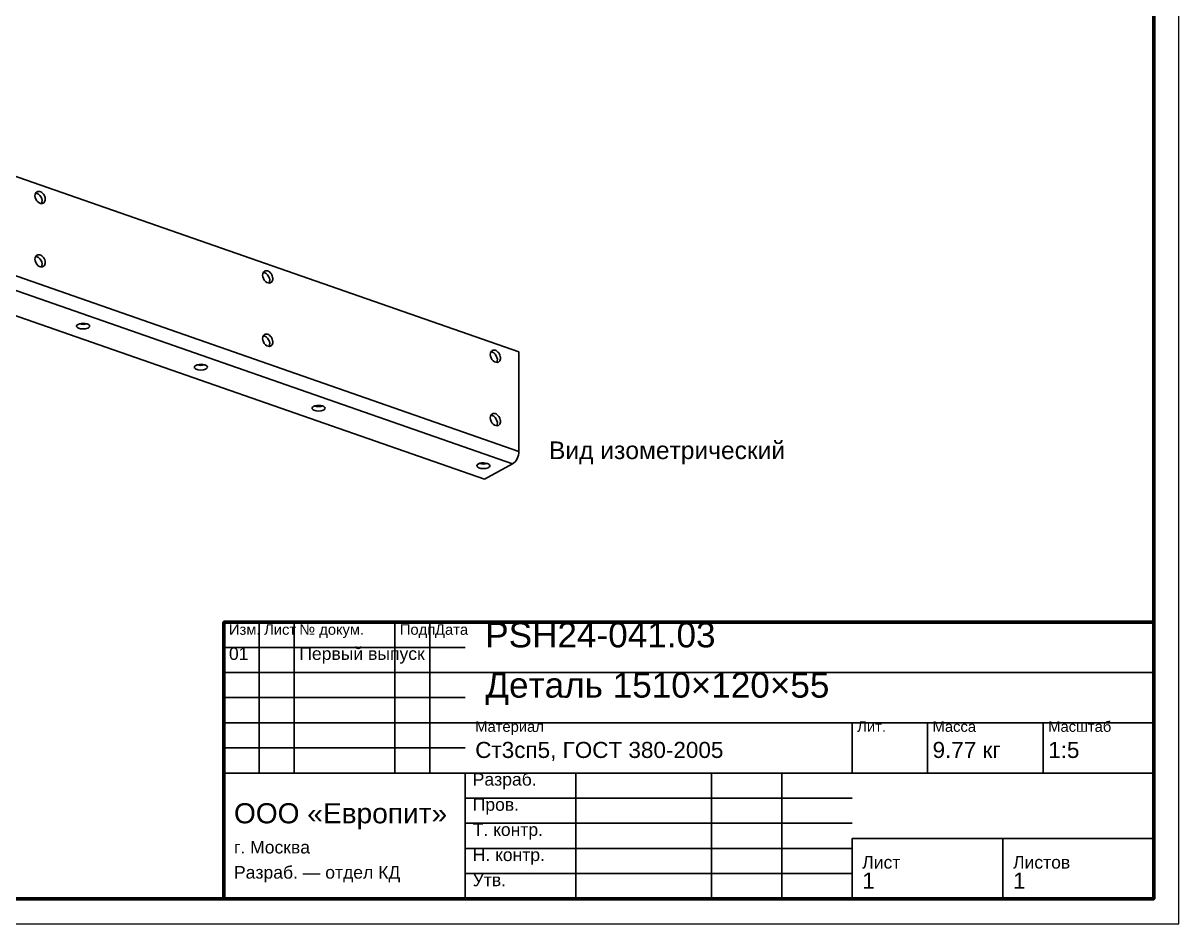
# Model space of a CAD drawing. Header units: millimetres. Extents: x 0 to 420, y 0 to 297.
# Drawn here: x 190.1 to 420, y 0 to 179.2 of the extents above; entities that cross this region are included whole.
import ezdxf

# ---------------------------------------------------------------- set-up
doc = ezdxf.new("R2010")
doc.units = ezdxf.units.MM
doc.styles.add('GOST', font='Arial')

msp = doc.modelspace()

# ---------------------------------------------------------------- linework, layer by layer
at = {"color": 1, "lineweight": 35}
for p, q in [((288.69, 113.79), (52.87, 196)), ((52.87, 176.2), (288.69, 93.99)), ((51.62, 173.72), (287.44, 91.51)), ((46, 170.66), (281.82, 88.45)), ((192.44, 145.09), (192.41, 144.84)), ((192.52, 145.31), (192.44, 145.09)), ((192.64, 145.49), (192.52, 145.31)), ((192.54, 145.36), (192.84, 145.3)), ((192.81, 145.62), (192.64, 145.49)), ((192.97, 145.69), (192.81, 145.62)), ((192.84, 145.3), (193.13, 145.14)), ((193.16, 145.7), (192.97, 145.69)), ((193.13, 145.14), (193.39, 144.89)), ((193.36, 145.67), (193.16, 145.7)), ((193.56, 145.6), (193.36, 145.67)), ((193.39, 144.89), (193.61, 144.58)), ((193.75, 145.48), (193.56, 145.6)), ((193.93, 145.32), (193.75, 145.48)), ((194.09, 145.13), (193.93, 145.32)), ((194.23, 144.92), (194.09, 145.13)), ((194.34, 144.69), (194.23, 144.92)), ((192.41, 144.84), (192.45, 144.5)), ((192.45, 144.5), (192.57, 144.16)), ((192.57, 144.16), (192.75, 143.85)), ((192.75, 143.85), (192.98, 143.59)), ((192.98, 143.59), (193.25, 143.39)), ((193.25, 143.39), (193.53, 143.28)), ((193.53, 143.28), (193.81, 143.26)), ((193.61, 144.58), (193.75, 144.23)), ((193.79, 143.54), (193.69, 143.26)), ((193.75, 144.23), (193.82, 143.87)), ((193.82, 143.87), (193.79, 143.54)), ((193.81, 143.26), (194.05, 143.34)), ((194.05, 143.34), (194.19, 143.45)), ((194.19, 143.45), (194.31, 143.59)), ((194.31, 143.59), (194.39, 143.77)), ((194.41, 144.45), (194.34, 144.69)), ((194.39, 143.77), (194.44, 143.98)), ((194.44, 144.21), (194.41, 144.45)), ((194.44, 143.98), (194.44, 144.21)), ((192.44, 132.49), (192.41, 132.23)), ((192.41, 132.23), (192.45, 131.9)), ((192.52, 132.71), (192.44, 132.49)), ((192.45, 131.9), (192.57, 131.56)), ((192.64, 132.89), (192.52, 132.71)), ((192.54, 132.76), (192.84, 132.7)), ((192.57, 131.56), (192.75, 131.25)), ((192.81, 133.02), (192.64, 132.89)), ((192.75, 131.25), (192.98, 130.99)), ((192.97, 133.09), (192.81, 133.02)), ((192.84, 132.7), (193.13, 132.54)), ((193.16, 133.1), (192.97, 133.09)), ((193.13, 132.54), (193.39, 132.29)), ((193.36, 133.07), (193.16, 133.1)), ((193.56, 133), (193.36, 133.07)), ((193.39, 132.29), (193.61, 131.98)), ((193.75, 132.88), (193.56, 133)), ((193.61, 131.98), (193.75, 131.63)), ((193.93, 132.72), (193.75, 132.88)), ((193.75, 131.63), (193.82, 131.27)), ((193.82, 131.27), (193.79, 130.94)), ((194.09, 132.53), (193.93, 132.72)), ((194.23, 132.32), (194.09, 132.53)), ((194.34, 132.09), (194.23, 132.32)), ((194.31, 130.99), (194.39, 131.17)), ((194.41, 131.85), (194.34, 132.09)), ((194.39, 131.17), (194.44, 131.38)), ((194.44, 131.61), (194.41, 131.85)), ((194.44, 131.38), (194.44, 131.61)), ((192.98, 130.99), (193.25, 130.79)), ((193.25, 130.79), (193.53, 130.68)), ((193.53, 130.68), (193.81, 130.66)), ((193.79, 130.94), (193.69, 130.66)), ((193.81, 130.66), (194.05, 130.74)), ((194.05, 130.74), (194.19, 130.85)), ((194.19, 130.85), (194.31, 130.99)), ((237.73, 129.3), (237.7, 129.05)), ((237.7, 129.05), (237.74, 128.71)), ((237.81, 129.53), (237.73, 129.3)), ((237.93, 129.71), (237.81, 129.53)), ((237.83, 129.57), (238.13, 129.51)), ((238.1, 129.83), (237.93, 129.71)), ((238.27, 129.9), (238.1, 129.83)), ((238.13, 129.51), (238.42, 129.35)), ((238.45, 129.91), (238.27, 129.9)), ((238.42, 129.35), (238.68, 129.1)), ((238.65, 129.88), (238.45, 129.91)), ((238.85, 129.81), (238.65, 129.88)), ((238.68, 129.1), (238.9, 128.79)), ((239.04, 129.69), (238.85, 129.81)), ((238.9, 128.79), (239.04, 128.44)), ((239.22, 129.53), (239.04, 129.69)), ((239.38, 129.34), (239.22, 129.53)), ((239.52, 129.13), (239.38, 129.34)), ((239.63, 128.9), (239.52, 129.13)), ((239.7, 128.66), (239.63, 128.9)), ((237.74, 128.71), (237.86, 128.37)), ((237.86, 128.37), (238.04, 128.06)), ((238.04, 128.06), (238.27, 127.8)), ((238.27, 127.8), (238.54, 127.6)), ((238.54, 127.6), (238.82, 127.49)), ((238.82, 127.49), (239.1, 127.47)), ((239.08, 127.75), (238.98, 127.47)), ((239.04, 128.44), (239.11, 128.09)), ((239.11, 128.09), (239.08, 127.75)), ((239.1, 127.47), (239.34, 127.55)), ((239.34, 127.55), (239.48, 127.66)), ((239.48, 127.66), (239.6, 127.81)), ((239.6, 127.81), (239.68, 127.99)), ((239.68, 127.99), (239.73, 128.19)), ((239.73, 128.42), (239.7, 128.66)), ((239.73, 128.19), (239.73, 128.42)), ((200.7, 119), (200.69, 118.9)), ((200.69, 118.9), (200.71, 118.79)), ((200.76, 119.09), (200.7, 119)), ((200.71, 118.79), (200.79, 118.68)), ((200.97, 119.25), (200.76, 119.09)), ((200.79, 118.68), (200.91, 118.59)), ((200.91, 118.59), (201.07, 118.5)), ((201.27, 119.37), (200.97, 119.25)), ((201.07, 118.5), (201.49, 118.38)), ((201.57, 119.26), (201.2, 119.35)), ((201.63, 119.45), (201.27, 119.37)), ((201.49, 118.38), (201.99, 118.33)), ((201.99, 119.23), (201.57, 119.26)), ((202.02, 119.47), (201.63, 119.45)), ((202.4, 119.26), (201.99, 119.23)), ((201.99, 118.33), (202.48, 118.38)), ((202.42, 119.44), (202.02, 119.47)), ((202.78, 119.35), (202.4, 119.26)), ((202.77, 119.35), (202.42, 119.44)), ((202.48, 118.38), (202.91, 118.5)), ((203.05, 119.23), (202.77, 119.35)), ((202.91, 118.5), (203.07, 118.59)), ((203.23, 119.07), (203.05, 119.23)), ((203.07, 118.59), (203.19, 118.68)), ((203.19, 118.68), (203.26, 118.79)), ((203.29, 118.9), (203.23, 119.07)), ((203.26, 118.79), (203.29, 118.9)), ((238.27, 117.3), (238.1, 117.23)), ((238.45, 117.31), (238.27, 117.3)), ((238.65, 117.28), (238.45, 117.31)), ((238.85, 117.21), (238.65, 117.28)), ((237.73, 116.7), (237.7, 116.45)), ((237.7, 116.45), (237.74, 116.11)), ((237.81, 116.92), (237.73, 116.7)), ((237.74, 116.11), (237.86, 115.77)), ((237.93, 117.11), (237.81, 116.92)), ((237.83, 116.97), (238.13, 116.91)), ((237.86, 115.77), (238.04, 115.46)), ((238.1, 117.23), (237.93, 117.11)), ((238.04, 115.46), (238.27, 115.2)), ((238.13, 116.91), (238.42, 116.75)), ((238.27, 115.2), (238.54, 115)), ((238.42, 116.75), (238.68, 116.5)), ((238.54, 115), (238.82, 114.89)), ((238.68, 116.5), (238.9, 116.19)), ((239.04, 117.09), (238.85, 117.21)), ((238.9, 116.19), (239.04, 115.84)), ((239.08, 115.15), (238.98, 114.87)), ((239.22, 116.93), (239.04, 117.09)), ((239.04, 115.84), (239.11, 115.48)), ((239.11, 115.48), (239.08, 115.15)), ((239.38, 116.74), (239.22, 116.93)), ((239.34, 114.95), (239.48, 115.06)), ((239.52, 116.53), (239.38, 116.74)), ((239.48, 115.06), (239.6, 115.2)), ((239.63, 116.3), (239.52, 116.53)), ((239.6, 115.2), (239.68, 115.39)), ((239.7, 116.06), (239.63, 116.3)), ((239.68, 115.39), (239.73, 115.59)), ((239.73, 115.82), (239.7, 116.06)), ((239.73, 115.59), (239.73, 115.82)), ((238.82, 114.89), (239.1, 114.87)), ((239.1, 114.87), (239.34, 114.95)), ((283.02, 113.51), (282.99, 113.26)), ((282.99, 113.26), (283.03, 112.92)), ((283.1, 113.74), (283.02, 113.51)), ((283.03, 112.92), (283.15, 112.59)), ((283.22, 113.92), (283.1, 113.74)), ((283.12, 113.79), (283.42, 113.72)), ((283.39, 114.05), (283.22, 113.92)), ((283.56, 114.11), (283.39, 114.05)), ((283.42, 113.72), (283.71, 113.56)), ((283.74, 114.13), (283.56, 114.11)), ((283.71, 113.56), (283.97, 113.31)), ((283.94, 114.1), (283.74, 114.13)), ((284.14, 114.02), (283.94, 114.1)), ((283.97, 113.31), (284.19, 113)), ((284.33, 113.9), (284.14, 114.02)), ((284.19, 113), (284.33, 112.65)), ((284.51, 113.74), (284.33, 113.9)), ((284.67, 113.56), (284.51, 113.74)), ((284.81, 113.34), (284.67, 113.56)), ((284.92, 113.11), (284.81, 113.34)), ((284.99, 112.87), (284.92, 113.11)), ((285.02, 112.63), (284.99, 112.87)), ((288.69, 93.99), (288.69, 113.79)), ((224.13, 110.83), (224.11, 110.73)), ((224.11, 110.73), (224.14, 110.62)), ((224.19, 110.92), (224.13, 110.83)), ((224.14, 110.62), (224.21, 110.52)), ((224.4, 111.09), (224.19, 110.92)), ((224.21, 110.52), (224.33, 110.42)), ((224.33, 110.42), (224.49, 110.33)), ((224.69, 111.21), (224.4, 111.09)), ((225, 111.1), (224.62, 111.18)), ((225.05, 111.28), (224.69, 111.21)), ((225.41, 111.07), (225, 111.1)), ((225.45, 111.3), (225.05, 111.28)), ((225.83, 111.1), (225.41, 111.07)), ((225.84, 111.27), (225.45, 111.3)), ((226.2, 111.18), (225.83, 111.1)), ((226.19, 111.19), (225.84, 111.27)), ((226.47, 111.06), (226.19, 111.19)), ((226.33, 110.33), (226.49, 110.42)), ((226.65, 110.91), (226.47, 111.06)), ((226.49, 110.42), (226.61, 110.52)), ((226.61, 110.52), (226.69, 110.62)), ((226.71, 110.73), (226.65, 110.91)), ((226.69, 110.62), (226.71, 110.73)), ((283.15, 112.59), (283.33, 112.27)), ((283.33, 112.27), (283.56, 112.01)), ((283.56, 112.01), (283.83, 111.81)), ((283.83, 111.81), (284.11, 111.7)), ((284.11, 111.7), (284.39, 111.69)), ((284.38, 111.96), (284.27, 111.68)), ((284.33, 112.65), (284.4, 112.3)), ((284.4, 112.3), (284.38, 111.96)), ((284.39, 111.69), (284.63, 111.76)), ((284.63, 111.76), (284.78, 111.87)), ((284.78, 111.87), (284.89, 112.02)), ((284.89, 112.02), (284.97, 112.2)), ((284.97, 112.2), (285.02, 112.41)), ((285.02, 112.41), (285.02, 112.63)), ((224.49, 110.33), (224.91, 110.21)), ((224.91, 110.21), (225.41, 110.17)), ((225.41, 110.17), (225.91, 110.21)), ((225.91, 110.21), (226.33, 110.33)), ((247.56, 102.66), (247.54, 102.57)), ((247.54, 102.57), (247.56, 102.46)), ((247.61, 102.76), (247.56, 102.66)), ((247.56, 102.46), (247.64, 102.35)), ((247.82, 102.92), (247.61, 102.76)), ((247.64, 102.35), (247.76, 102.25)), ((247.76, 102.25), (247.92, 102.17)), ((248.12, 103.04), (247.82, 102.92)), ((247.92, 102.17), (248.34, 102.04)), ((248.42, 102.93), (248.05, 103.02)), ((248.48, 103.11), (248.12, 103.04)), ((248.34, 102.04), (248.84, 102)), ((248.84, 102.9), (248.42, 102.93)), ((248.88, 103.13), (248.48, 103.11)), ((249.26, 102.93), (248.84, 102.9)), ((248.84, 102), (249.34, 102.04)), ((249.27, 103.1), (248.88, 103.13)), ((249.63, 103.02), (249.26, 102.93)), ((249.62, 103.02), (249.27, 103.1)), ((249.34, 102.04), (249.76, 102.17)), ((249.9, 102.9), (249.62, 103.02)), ((249.76, 102.17), (249.92, 102.25)), ((250.08, 102.74), (249.9, 102.9)), ((249.92, 102.25), (250.04, 102.35)), ((250.04, 102.35), (250.11, 102.46)), ((250.14, 102.57), (250.08, 102.74)), ((250.11, 102.46), (250.14, 102.57)), ((283.22, 101.32), (283.1, 101.14)), ((283.12, 101.18), (283.42, 101.12)), ((283.39, 101.44), (283.22, 101.32)), ((283.56, 101.51), (283.39, 101.44)), ((283.74, 101.53), (283.56, 101.51)), ((283.94, 101.5), (283.74, 101.53)), ((284.14, 101.42), (283.94, 101.5)), ((284.33, 101.3), (284.14, 101.42)), ((284.51, 101.14), (284.33, 101.3)), ((283.02, 100.91), (282.99, 100.66)), ((282.99, 100.66), (283.03, 100.32)), ((283.1, 101.14), (283.02, 100.91)), ((283.03, 100.32), (283.15, 99.98)), ((283.15, 99.98), (283.33, 99.67)), ((283.33, 99.67), (283.56, 99.41)), ((283.42, 101.12), (283.71, 100.96)), ((283.56, 99.41), (283.83, 99.21)), ((283.71, 100.96), (283.97, 100.71)), ((283.83, 99.21), (284.11, 99.1)), ((283.97, 100.71), (284.19, 100.4)), ((284.11, 99.1), (284.39, 99.09)), ((284.19, 100.4), (284.33, 100.05)), ((284.38, 99.36), (284.27, 99.08)), ((284.33, 100.05), (284.4, 99.7)), ((284.4, 99.7), (284.38, 99.36)), ((284.39, 99.09), (284.63, 99.16)), ((284.67, 100.95), (284.51, 101.14)), ((284.63, 99.16), (284.78, 99.27)), ((284.81, 100.74), (284.67, 100.95)), ((284.78, 99.27), (284.89, 99.42)), ((284.92, 100.51), (284.81, 100.74)), ((284.89, 99.42), (284.97, 99.6)), ((284.99, 100.27), (284.92, 100.51)), ((284.97, 99.6), (285.02, 99.81)), ((285.02, 100.03), (284.99, 100.27)), ((285.02, 99.81), (285.02, 100.03)), ((287.92, 91.91), (288.14, 92.19)), ((288.14, 92.19), (288.33, 92.52)), ((288.33, 92.52), (288.48, 92.87)), ((288.48, 92.87), (288.6, 93.25)), ((288.6, 93.25), (288.67, 93.63)), ((288.67, 93.63), (288.69, 93.99)), ((280.35, 91.23), (280.33, 91.13)), ((280.33, 91.13), (280.36, 91.02)), ((280.41, 91.32), (280.35, 91.23)), ((280.36, 91.02), (280.43, 90.92)), ((280.62, 91.49), (280.41, 91.32)), ((280.43, 90.92), (280.55, 90.82)), ((280.55, 90.82), (280.72, 90.73)), ((280.91, 91.61), (280.62, 91.49)), ((280.72, 90.73), (281.14, 90.61)), ((281.22, 91.5), (280.85, 91.58)), ((281.28, 91.68), (280.91, 91.61)), ((281.14, 90.61), (281.63, 90.57)), ((281.63, 91.47), (281.22, 91.5)), ((281.67, 91.7), (281.28, 91.68)), ((282.05, 91.5), (281.63, 91.47)), ((281.63, 90.57), (282.13, 90.61)), ((282.07, 91.67), (281.67, 91.7)), ((281.82, 88.45), (287.44, 91.51)), ((282.42, 91.58), (282.05, 91.5)), ((282.42, 91.59), (282.07, 91.67)), ((282.13, 90.61), (282.55, 90.73)), ((282.7, 91.46), (282.42, 91.59)), ((282.55, 90.73), (282.72, 90.82)), ((282.87, 91.31), (282.7, 91.46)), ((282.72, 90.82), (282.84, 90.92)), ((282.84, 90.92), (282.91, 91.02)), ((282.93, 91.13), (282.87, 91.31)), ((282.91, 91.02), (282.93, 91.13)), ((287.44, 91.51), (287.69, 91.68)), ((287.69, 91.68), (287.92, 91.91))]:
    msp.add_line(p, q, dxfattribs=at)
at = {"color": 7, "lineweight": 35}
for p, q in [((237, 30), (237, 60)), ((244, 30), (244, 60)), ((264, 30), (264, 60)), ((271, 30), (271, 60)), ((230, 55), (278, 55)), ((230, 50), (278, 50)), ((278, 50), (415, 50)), ((230, 45), (278, 45)), ((230, 40), (278, 40)), ((278, 40), (415, 40)), ((355, 30), (355, 40)), ((370, 30), (370, 40)), ((393, 30), (393, 40)), ((230, 35), (278, 35)), ((230, 30), (278, 30)), ((278, 30), (415, 30)), ((300, 5), (300, 30)), ((327, 5), (327, 30)), ((341, 5), (341, 30)), ((278, 25), (355, 25)), ((278, 20), (355, 20)), ((355, 17), (415, 17)), ((278, 15), (355, 15)), ((278, 10), (355, 10))]:
    msp.add_line(p, q, dxfattribs=at)
at = {"color": 7, "lineweight": 25}
msp.add_lwpolyline([(0, 0), (420, 0), (420, 297), (0, 297)], close=True, dxfattribs=at)
at = {"color": 7, "lineweight": 70}
for points in [[(20, 5), (415, 5), (415, 292), (20, 292)], [(230, 5), (415, 5), (415, 60), (230, 60)]]:
    msp.add_lwpolyline(points, close=True, dxfattribs=at)
at = {"color": 7, "lineweight": 35}
for points in [[(230, 5), (278, 5), (278, 30), (230, 30)], [(355, 5), (385, 5), (385, 17), (355, 17)], [(385, 5), (415, 5), (415, 17), (385, 17)]]:
    msp.add_lwpolyline(points, close=True, dxfattribs=at)

# ---------------------------------------------------------------- texts
at = {"color": 3, "style": 'GOST'}
for s, height, p in [('Вид изометрический', 3.5, (294.69, 92.45)), ('PSH24-041.03', 5, (282, 55)), ('Изм.', 2.1, (231, 57.5)), ('Лист', 2.1, (238, 57.5)), ('№ докум.', 2.1, (245, 57.5)), ('Подп.', 2.1, (265, 57.5)), ('Дата', 2.1, (272, 57.5)), ('Первый выпуск', 2.5, (245, 52.5)), ('01', 2.5, (231, 52.5)), ('Деталь 1510×120×55', 5, (282, 45)), ('Материал', 2.1, (280, 38.2)), ('Лит.', 2.1, (356, 38.2)), ('Масса', 2.1, (371, 38.2)), ('Масштаб', 2.1, (394, 38.2)), ('Ст3сп5, ГОСТ 380-2005', 3.2, (280, 33)), ('9.77 кг', 3.2, (371, 33)), ('1:5', 3.2, (394, 33)), ('Разраб.', 2.5, (279.5, 27.5)), ('ООО «Европит»', 4, (232, 20)), ('Пров.', 2.5, (279.5, 22.5)), ('Т. контр.', 2.5, (279.5, 17.5)), ('г. Москва', 2.5, (232, 14)), ('Н. контр.', 2.5, (279.5, 12.5)), ('Разраб. — отдел КД', 2.5, (232, 9)), ('Лист', 2.5, (357, 11)), ('Листов', 2.5, (387, 11)), ('Утв.', 2.5, (279.5, 7.5)), ('1', 3.2, (357, 7)), ('1', 3.2, (387, 7))]:
    msp.add_text(s, height=height, dxfattribs=at).set_placement(p)

doc.saveas('drawing.dxf')
